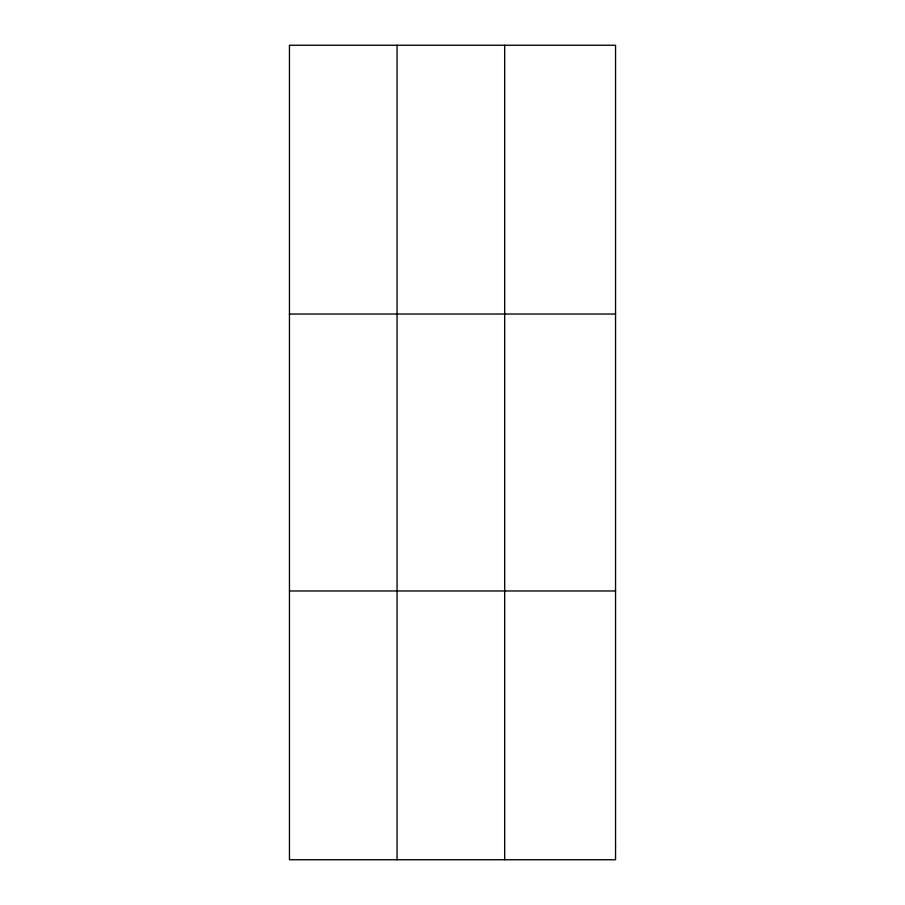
<?xml version="1.0" encoding="UTF-8"?>
<svg xmlns="http://www.w3.org/2000/svg" width="905" height="905" viewBox="0 0 905 905"><rect width="100%" height="100%" fill="white"/><g stroke="black" fill="none" stroke-linecap="round" stroke-linejoin="round"><path stroke-width="1.36" d="M397.069 45.25L397.069 859.75M504.673 45.25L504.673 859.75M289.453 314.035L615.547 314.035M289.453 590.965L615.547 590.965M615.547 846.956L615.547 859.75L289.453 859.75L289.453 45.25L615.547 45.25L615.547 846.956"/></g></svg>
